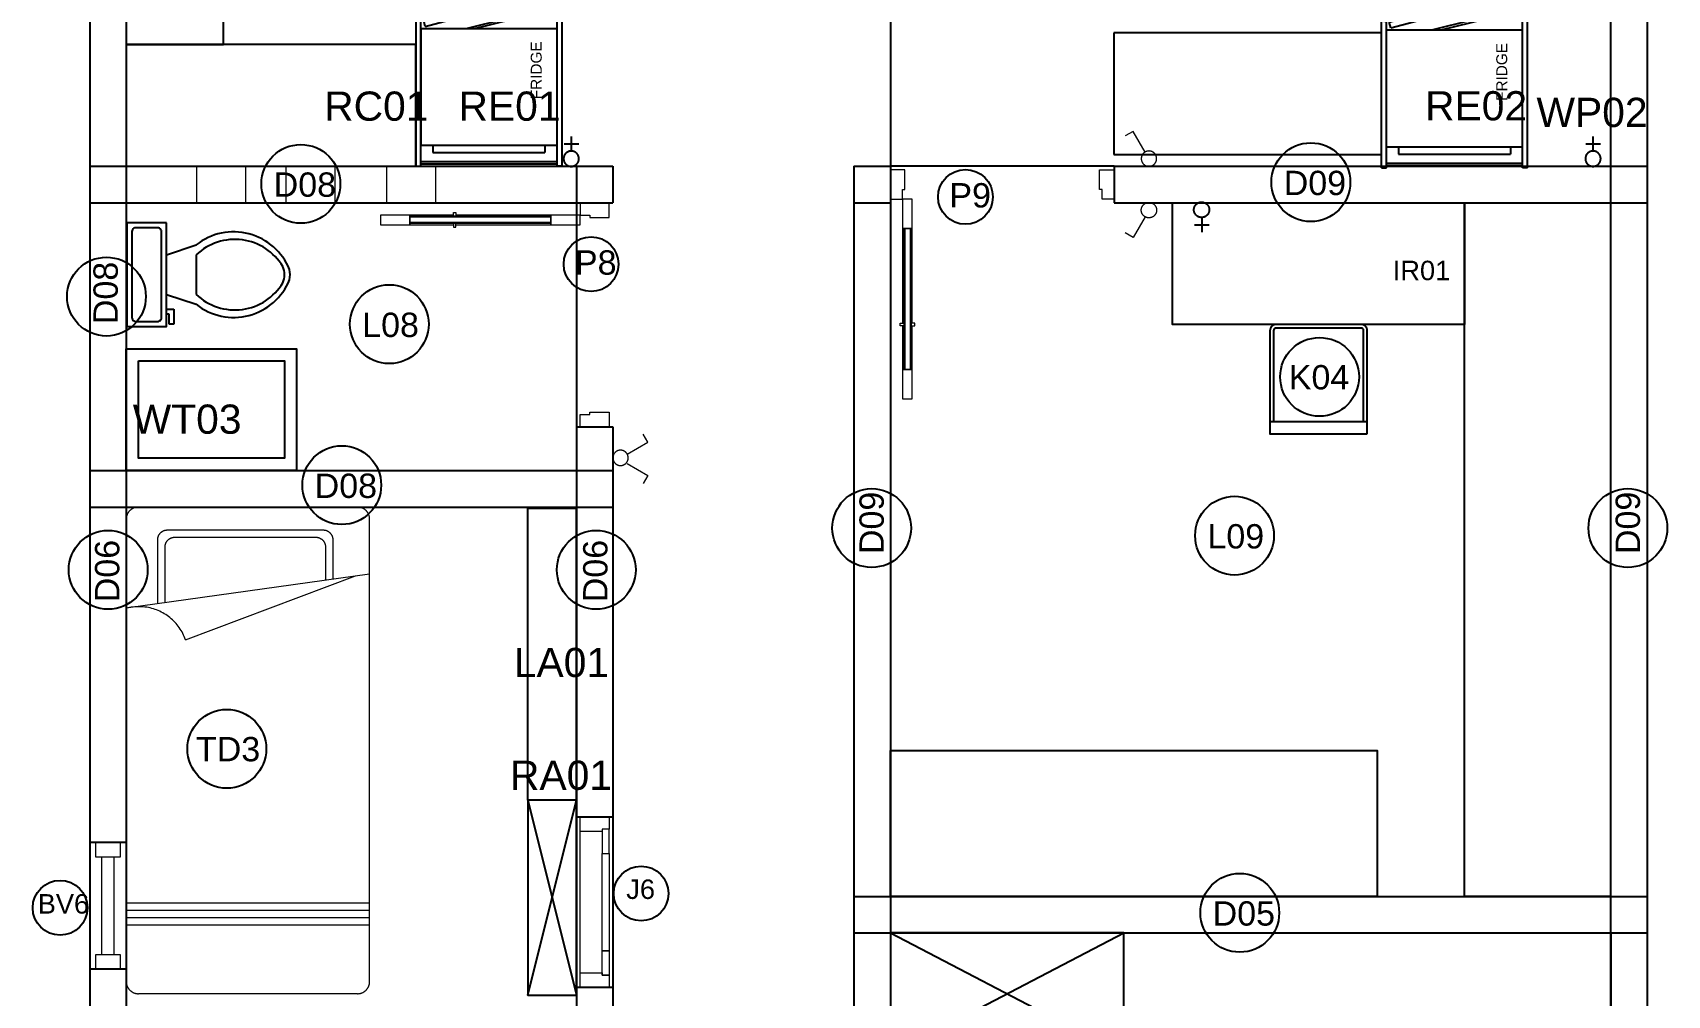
# Model space of a CAD drawing. Header units: centimetres. Extents: x -9 to 689, y 2 to 1997.
# Drawn here: x -9 to 663, y 1046 to 1442 of the extents above; entities that cross this region are included whole.
import ezdxf

# ---------------------------------------------------------------- set-up
doc = ezdxf.new("R2010")
doc.units = ezdxf.units.CM
doc.header["$MEASUREMENT"] = 0
doc.layers.add('#SAKLAR', color=4, linetype='Continuous', lineweight=20)
doc.layers.add('ARS-KUSEN', color=25, linetype='Continuous', lineweight=9)
for name, color, linetype in [('#STOPKONTAK', 9, 'Continuous'), ('ARS-Dinding', 7, 'Continuous'), ('ARS-FURNITURE', 252, 'Continuous'), ('ARS-LANTAI', 2, 'Continuous'), ('ARS-Perabot', 9, 'Continuous'), ('FURNITURE', 251, 'Continuous'), ('TEKS', 7, 'Continuous')]:
    doc.layers.add(name, color=color, linetype=linetype)
doc.styles.add('Helvetica Neue Regular', font='')
doc.styles.get("Standard").update_dxf_attribs({"font": 'arial.ttf'})
doc.styles.get('Helvetica Neue Regular').set_extended_font_data('Helvetica Neue')

# ---------------------------------------------------------------- blocks, each defined once
blk = doc.blocks.new('Toilet - top')
for p, q in [((9.5, -6), (9.5, -2)), ((-10, -8.5), (-8, -8.5)), ((-10, -9.5), (-10, -8.5)), ((-7, -9.5), (-10, -9.5)), ((-8, -8.5), (-8, -8)), ((-7, -8), (-7, -9.5)), ((-4, -8), (-6, -14)), ((4, -8), (6, -14)), ((4, -14), (-4, -14))]:
    blk.add_line(p, q)
blk.add_lwpolyline([(10.5, -8), (10.5, 0), (-10.5, 0), (-10.5, -8)], close=True)
for points in [[(-9.5, -2), (-9.5, -6)], [(8.5, -1), (-8.5, -1)], [(-8.5, -7), (8.5, -7)]]:
    blk.add_lwpolyline(points)
for centre, radius, start, end in [((-8.62, -1.88), 0.884, 81.8699, 188.1301), ((8.62, -1.88), 0.884, 351.8699, 98.1301), ((-8.62, -6.12), 0.884, 171.8699, 278.1301), ((8.62, -6.12), 0.884, 261.8699, 8.1301), ((3.52, -21.58), 12.17, 141.4691, 247.9714), ((4.2, -21.82), 11.33, 136.3677, 238.9468), ((-3.52, -21.58), 12.17, 292.0284, 38.5307), ((-4.2, -21.82), 11.33, 301.053, 43.6321), ((0, -27.88), 4, 245.7318, 294.2682), ((0, -29), 4, 254.8605, 285.1395)]:
    blk.add_arc(centre, radius, start, end)
blk = doc.blocks.new('pintu 80')
at = {"layer": 'ARS-KUSEN'}
for points in [[(958.073, 3503.085), (958.573, 3503.085), (958.573, 3503.485), (958.673, 3503.485), (958.673, 3504.285), (958.073, 3504.285)], [(967.273, 3503.085), (966.773, 3503.085), (966.773, 3503.485), (966.673, 3503.485), (966.673, 3504.285), (967.273, 3504.285)], [(958.573, 3503.085), (958.573, 3501.885), (958.973, 3501.885), (958.973, 3503.085)], [(958.623, 3497.985), (958.623, 3497.885), (958.473, 3497.885), (958.473, 3497.985)], [(958.923, 3497.985), (958.923, 3497.885), (959.073, 3497.885), (959.073, 3497.985)], [(958.573, 3496.085), (958.573, 3494.885), (958.973, 3494.885), (958.973, 3496.085)]]:
    blk.add_lwpolyline(points, close=True, dxfattribs=at)
at = {"layer": 'ARS-KUSEN', "color": 16}
for points in [[(958.973, 3497.985), (958.973, 3501.885), (958.573, 3501.885), (958.573, 3497.985)], [(958.573, 3497.885), (958.573, 3496.085), (958.973, 3496.085), (958.973, 3497.885)]]:
    blk.add_lwpolyline(points, dxfattribs=at)
at = {"layer": 'ARS-KUSEN'}
for points in [[(958.623, 3501.885), (958.623, 3496.085)], [(958.663, 3501.885), (958.663, 3496.085)], [(958.883, 3501.885), (958.883, 3496.085)], [(958.923, 3501.885), (958.923, 3496.085)]]:
    blk.add_lwpolyline(points, dxfattribs=at)
blk = doc.blocks.new('jendela')
at = {"layer": 'ARS-Dinding', "color": 251}
for points in [[(2049.57, 3090.89), (2049.57, 3075.89)], [(2119.57, 3090.89), (2119.57, 3075.89)]]:
    blk.add_lwpolyline(points, dxfattribs=at)
at = {"layer": 'ARS-KUSEN'}
for points in [[(2049.57, 3077.39), (2049.57, 3089.39)], [(2049.57, 3089.39), (2054.57, 3089.39)], [(2049.57, 3077.39), (2049.57, 3089.39)], [(2054.57, 3089.39), (2054.57, 3086.39)], [(2064.57, 3089.39), (2054.57, 3089.39)], [(2054.57, 3089.39), (2054.57, 3086.39)], [(2054.57, 3086.39), (2064.57, 3086.39)], [(2054.57, 3086.39), (2055.57, 3086.39)], [(2055.57, 3086.39), (2055.57, 3077.39)], [(2064.57, 3087.38), (2064.57, 3089.39)], [(2064.57, 3089.39), (2104.57, 3089.39)], [(2064.57, 3087.38), (2064.57, 3089.39)], [(2064.57, 3086.39), (2064.57, 3087.64)], [(2064.57, 3086.39), (2064.57, 3087.64)], [(2104.57, 3086.39), (2064.57, 3086.39)], [(2104.57, 3089.39), (2114.57, 3089.39)], [(2104.57, 3087.64), (2104.57, 3089.39)], [(2104.57, 3089.39), (2104.57, 3087.64)], [(2104.57, 3086.39), (2104.57, 3087.64)], [(2104.57, 3087.64), (2104.57, 3086.39)], [(2114.57, 3086.39), (2104.57, 3086.39)], [(2113.57, 3086.39), (2114.57, 3086.39)], [(2113.57, 3077.39), (2113.57, 3086.39)], [(2114.57, 3089.39), (2114.57, 3086.39)], [(2114.57, 3086.39), (2114.57, 3089.39)], [(2114.57, 3089.39), (2119.57, 3089.39), (2119.57, 3077.39)], [(2055.57, 3077.39), (2049.57, 3077.39)], [(2119.57, 3077.39), (2049.57, 3077.39)], [(2119.57, 3077.39), (2113.57, 3077.39)]]:
    blk.add_lwpolyline(points, dxfattribs=at)
blk = doc.blocks.new('fridge 1')
at = {"layer": 'FURNITURE'}
for points in [[(-5.64, 17.36), (55.36, 17.36)], [(-5.64, 17.36), (-5.64, 15.36)], [(-5.64, 15.36), (55.36, 15.36)], [(-4.64, 15.36), (-4.64, -40.64)], [(-3.64, 15.36), (-3.64, -40.64)], [(3.03, 15.41), (3.03, -40.59)], [(50.92, 15.41), (3.03, 15.41)], [(50.92, -40.59), (50.92, 15.41)], [(51.88, 13.57), (54.3, 14.21)], [(51.88, 13.57), (65.34, -36.66)], [(54.3, 14.21), (67.76, -36.02)], [(54.4, 16.15), (55.85, 16.54)], [(69.42, -39.87), (54.4, 16.15)], [(55.36, -42.64), (55.36, 17.36)], [(55.85, 16.54), (70.87, -39.48)], [(0, 10.41), (0, -35.59)], [(3.03, 10.41), (0, 10.41)], [(59.13, -36.29), (50.92, -3.14)], [(58.35, -37.24), (51.02, -7.06)], [(70.86, -38.17), (70.96, -37.9), (71.04, -37.63), (71.11, -37.35), (71.18, -37.08), (71.24, -36.8), (71.28, -36.52), (71.32, -36.23), (71.35, -35.95), (71.36, -35.67), (71.37, -35.38), (71.37, -35.1), (71.36, -34.82), (71.34, -34.53), (71.31, -34.25), (71.27, -33.97), (71.22, -33.69), (71.16, -33.41), (71.09, -33.14), (71.01, -32.86), (70.92, -32.59), (70.83, -32.33), (70.72, -32.06), (70.61, -31.8), (70.48, -31.55), (70.35, -31.29), (70.21, -31.05), (70.06, -30.81), (69.9, -30.57), (69.74, -30.34), (69.57, -30.11), (69.39, -29.89), (69.2, -29.68), (69, -29.47), (68.8, -29.27), (68.59, -29.08), (68.38, -28.89)], [(70.62, -37.26), (70.68, -37), (70.74, -36.74), (70.78, -36.47), (70.82, -36.2), (70.85, -35.94), (70.86, -35.67), (70.87, -35.4), (70.87, -35.13), (70.86, -34.86), (70.84, -34.59), (70.81, -34.32), (70.77, -34.06), (70.73, -33.79), (70.67, -33.53), (70.61, -33.27), (70.53, -33.01), (70.45, -32.75), (70.36, -32.5), (70.26, -32.25), (70.15, -32), (70.03, -31.76), (69.9, -31.52), (69.77, -31.29), (69.63, -31.06), (69.48, -30.83), (69.32, -30.61), (69.16, -30.4), (68.98, -30.19), (68.81, -29.99), (68.62, -29.79)], [(3.03, -35.59), (0, -35.59)], [(65.35, -36.72), (58.35, -37.24)], [(65.19, -35.92), (59.13, -36.29)], [(65.34, -36.66), (67.76, -36.02)], [(69.42, -39.87), (70.87, -39.48)], [(70.86, -38.17), (70.62, -37.26)], [(-5.64, -40.64), (55.36, -40.64)], [(-5.64, -42.64), (-5.64, -40.64)], [(-5.64, -42.64), (55.36, -42.64)], [(3.03, -40.59), (50.92, -40.59)], [(3.78, -40.59), (52.17, -40.59)]]:
    blk.add_lwpolyline(points, dxfattribs=at)
at = {"layer": 'FURNITURE', "insert": (21.93, -34.36), "char_height": 4.5, "width": 53.7049, "attachment_point": 7, "style": 'Helvetica Neue Regular'}
blk.add_mtext('FRIDGE', dxfattribs=at)
blk = doc.blocks.new('lemari baju 2')
at = {"layer": 'ARS-Perabot'}
blk.add_lwpolyline([(1696.93, 3686.31), (1896.93, 3686.31), (1896.93, 3636.31), (1696.93, 3636.31)], close=True, dxfattribs=at)
blk = doc.blocks.new('rak 2')
at = {"layer": 'ARS-Perabot'}
for p, q in [((1600.93, 3686.31), (1696.93, 3636.31)), ((1600.93, 3636.31), (1696.93, 3686.31))]:
    blk.add_line(p, q, dxfattribs=at)
blk.add_lwpolyline([(1696.93, 3686.31), (1600.93, 3686.31), (1600.93, 3636.31), (1696.93, 3636.31)], close=True, dxfattribs=at)
blk = doc.blocks.new('lemari 5')
at = {"layer": 'ARS-Perabot'}
blk.add_line((1692.76, 4056.14), (1692.76, 4006.14), dxfattribs=at)
blk.add_lwpolyline([(1692.76, 4006.14), (1802.76, 4006.14), (1802.76, 4056.14), (1692.76, 4056.14)], dxfattribs=at)
blk = doc.blocks.new('JUM')
at = {"layer": 'FURNITURE', "lineweight": 13}
for points in [[(61208, 1254.9), (61206.3, 1254.9), (61204.6, 1254.8), (61202.9, 1254.7), (61201.2, 1254.5), (61199.5, 1254.2), (61197.9, 1253.9), (61196.2, 1253.5), (61194.5, 1253.1), (61192.9, 1252.6), (61191.3, 1252), (61189.7, 1251.4), (61188.1, 1250.8), (61186.6, 1250.1), (61185, 1249.3), (61183.5, 1248.5), (61182, 1247.6), (61180.6, 1246.7), (61179.2, 1245.8), (61177.8, 1244.8), (61176.5, 1243.7), (61175.2, 1242.6), (61173.9, 1241.5), (61172.7, 1240.3), (61171.5, 1239.1), (61170.3, 1237.8), (61169.2, 1236.5), (61168.2, 1235.1), (61167.2, 1233.8), (61166.2, 1232.3), (61165.3, 1230.9), (61164.4, 1229.4), (61163.6, 1227.9), (61162.9, 1226.4), (61162.2, 1224.8), (61161.5, 1223.3), (61160.9, 1221.7), (61160.4, 1220), (61159.9, 1218.4), (61159.4, 1216.8), (61159.1, 1215.1), (61158.8, 1213.4), (61158.5, 1211.7), (61158.3, 1210), (61158.1, 1208.3), (61158.1, 1206.6), (61158, 1204.9)], [(61208, 1254.9), (62108, 1254.9)], [(62158, 1204.9), (62158, 1206.6), (62157.9, 1208.3), (62157.8, 1210), (62157.6, 1211.7), (62157.3, 1213.4), (62157, 1215.1), (62156.6, 1216.8), (62156.2, 1218.4), (62155.7, 1220), (62155.1, 1221.7), (62154.5, 1223.3), (62153.9, 1224.8), (62153.2, 1226.4), (62152.4, 1227.9), (62151.6, 1229.4), (62150.7, 1230.9), (62149.8, 1232.3), (62148.9, 1233.8), (62147.9, 1235.1), (62146.8, 1236.5), (62145.7, 1237.8), (62144.6, 1239.1), (62143.4, 1240.3), (62142.2, 1241.5), (62140.9, 1242.6), (62139.6, 1243.7), (62138.2, 1244.8), (62136.9, 1245.8), (62135.4, 1246.7), (62134, 1247.6), (62132.5, 1248.5), (62131, 1249.3), (62129.5, 1250.1), (62127.9, 1250.8), (62126.4, 1251.4), (62124.8, 1252), (62123.2, 1252.6), (62121.5, 1253.1), (62119.9, 1253.5), (62118.2, 1253.9), (62116.5, 1254.2), (62114.8, 1254.5), (62113.1, 1254.7), (62111.4, 1254.8), (62109.7, 1254.9), (62108, 1254.9)], [(61158, -695.1), (61158, 1204.9)], [(61325.9, 1159.3), (61324.5, 1159.3), (61323.1, 1159.2), (61321.8, 1159.1), (61320.4, 1159), (61319.1, 1158.7), (61317.7, 1158.5), (61316.4, 1158.2), (61315.1, 1157.8), (61313.8, 1157.5), (61312.5, 1157), (61311.2, 1156.5), (61309.9, 1156), (61308.7, 1155.5), (61307.5, 1154.8), (61306.3, 1154.2), (61305.1, 1153.5), (61303.9, 1152.8), (61302.8, 1152), (61301.7, 1151.2), (61300.6, 1150.4), (61299.6, 1149.5), (61298.6, 1148.6), (61297.6, 1147.6), (61296.6, 1146.6), (61295.7, 1145.6), (61294.8, 1144.6), (61294, 1143.5), (61293.2, 1142.4), (61292.4, 1141.3), (61291.7, 1140.1), (61291, 1138.9), (61290.4, 1137.7), (61289.7, 1136.5), (61289.2, 1135.3), (61288.7, 1134), (61288.2, 1132.7), (61287.7, 1131.4), (61287.4, 1130.1), (61287, 1128.8), (61286.7, 1127.5), (61286.4, 1126.1), (61286.2, 1124.8), (61286.1, 1123.4), (61286, 1122.1), (61285.9, 1120.7), (61285.9, 1119.3)], [(61968.3, 1159.3), (61325.9, 1159.3)], [(62008.3, 1119.3), (62008.3, 1120.7), (62008.2, 1122.1), (62008.1, 1123.4), (62007.9, 1124.8), (62007.7, 1126.1), (62007.4, 1127.5), (62007.1, 1128.8), (62006.8, 1130.1), (62006.4, 1131.4), (62006, 1132.7), (62005.5, 1134), (62005, 1135.3), (62004.4, 1136.5), (62003.8, 1137.7), (62003.1, 1138.9), (62002.5, 1140.1), (62001.7, 1141.3), (62001, 1142.4), (62000.1, 1143.5), (61999.3, 1144.6), (61998.4, 1145.6), (61997.5, 1146.6), (61996.6, 1147.6), (61995.6, 1148.6), (61994.6, 1149.5), (61993.5, 1150.4), (61992.4, 1151.2), (61991.3, 1152), (61990.2, 1152.8), (61989.1, 1153.5), (61987.9, 1154.2), (61986.7, 1154.8), (61985.5, 1155.5), (61984.2, 1156), (61983, 1156.5), (61981.7, 1157), (61980.4, 1157.5), (61979.1, 1157.8), (61977.7, 1158.2), (61976.4, 1158.5), (61975.1, 1158.7), (61973.7, 1159), (61972.4, 1159.1), (61971, 1159.2), (61969.6, 1159.3), (61968.3, 1159.3)], [(62158, -695.1), (62158, 1204.9)], [(61285.9, 1119.3), (61285.9, 856.7)], [(61355.9, 1129.3), (61354.5, 1129.3), (61353.1, 1129.2), (61351.8, 1129.1), (61350.4, 1129), (61349.1, 1128.7), (61347.7, 1128.5), (61346.4, 1128.2), (61345.1, 1127.8), (61343.8, 1127.5), (61342.5, 1127), (61341.2, 1126.5), (61339.9, 1126), (61338.7, 1125.5), (61337.5, 1124.8), (61336.3, 1124.2), (61335.1, 1123.5), (61333.9, 1122.8), (61332.8, 1122), (61331.7, 1121.2), (61330.6, 1120.4), (61329.6, 1119.5), (61328.6, 1118.6), (61327.6, 1117.6), (61326.6, 1116.6), (61325.7, 1115.6), (61324.8, 1114.6), (61324, 1113.5), (61323.2, 1112.4), (61322.4, 1111.3), (61321.7, 1110.1), (61321, 1108.9), (61320.4, 1107.7), (61319.7, 1106.5), (61319.2, 1105.3), (61318.7, 1104), (61318.2, 1102.7), (61317.7, 1101.4), (61317.4, 1100.1), (61317, 1098.8), (61316.7, 1097.5), (61316.4, 1096.1), (61316.2, 1094.8), (61316.1, 1093.4), (61316, 1092.1), (61315.9, 1090.7), (61315.9, 1089.3)], [(61315.9, 1089.3), (61315.9, 860.9)], [(61938.3, 1129.3), (61355.9, 1129.3)], [(61978.3, 1089.3), (61978.3, 1090.7), (61978.2, 1092.1), (61978.1, 1093.4), (61977.9, 1094.8), (61977.7, 1096.1), (61977.4, 1097.5), (61977.1, 1098.8), (61976.8, 1100.1), (61976.4, 1101.4), (61976, 1102.7), (61975.5, 1104), (61975, 1105.3), (61974.4, 1106.5), (61973.8, 1107.7), (61973.1, 1108.9), (61972.5, 1110.1), (61971.7, 1111.3), (61971, 1112.4), (61970.1, 1113.5), (61969.3, 1114.6), (61968.4, 1115.6), (61967.5, 1116.6), (61966.6, 1117.6), (61965.6, 1118.6), (61964.6, 1119.5), (61963.5, 1120.4), (61962.4, 1121.2), (61961.3, 1122), (61960.2, 1122.8), (61959.1, 1123.5), (61957.9, 1124.2), (61956.7, 1124.8), (61955.5, 1125.5), (61954.2, 1126), (61953, 1126.5), (61951.7, 1127), (61950.4, 1127.5), (61949.1, 1127.8), (61947.7, 1128.2), (61946.4, 1128.5), (61945.1, 1128.7), (61943.7, 1129), (61942.4, 1129.1), (61941, 1129.2), (61939.6, 1129.3), (61938.3, 1129.3)], [(61978.3, 954.3), (61978.3, 1089.3)], [(62008.3, 958.5), (62008.3, 1119.3)], [(62158, 979.6), (61158, 838.7)], [(61401.6, 709.3), (62100.3, 971.5)], [(61401.6, 709.3), (61399.2, 715.9), (61396.5, 722.4), (61393.6, 728.8), (61390.5, 735.2), (61387.1, 741.4), (61383.6, 747.5), (61379.8, 753.4), (61375.9, 759.3), (61371.7, 765), (61367.4, 770.5), (61362.8, 775.9), (61358.1, 781.1), (61353.2, 786.2), (61348.1, 791.1), (61342.8, 795.8), (61337.4, 800.3), (61331.9, 804.6), (61326.2, 808.8), (61320.3, 812.7), (61314.3, 816.4), (61308.2, 819.9), (61302, 823.3), (61295.7, 826.3), (61289.2, 829.2), (61282.7, 831.9), (61276.1, 834.3), (61269.4, 836.4), (61262.6, 838.4), (61255.7, 840.1), (61248.9, 841.6), (61241.9, 842.8), (61234.9, 843.8), (61227.9, 844.6), (61220.9, 845.1), (61213.8, 845.3), (61206.8, 845.4), (61199.8, 845.1), (61192.7, 844.7), (61185.7, 843.9), (61178.7, 843), (61171.8, 841.8), (61164.9, 840.3), (61158, 838.7)], [(61158, -371.7), (62158, -371.7)], [(61158, -401.7), (62158, -401.7)], [(61158, -431.7), (62158, -431.7)], [(61158, -461.7), (62158, -461.7)], [(61158, -695.1), (61158.1, -696.8), (61158.1, -698.5), (61158.3, -700.2), (61158.5, -701.9), (61158.8, -703.6), (61159.1, -705.3), (61159.4, -706.9), (61159.9, -708.6), (61160.4, -710.2), (61160.9, -711.8), (61161.5, -713.4), (61162.2, -715), (61162.9, -716.6), (61163.6, -718.1), (61164.4, -719.6), (61165.3, -721.1), (61166.2, -722.5), (61167.2, -723.9), (61168.2, -725.3), (61169.2, -726.6), (61170.3, -727.9), (61171.5, -729.2), (61172.7, -730.4), (61173.9, -731.6), (61175.2, -732.8), (61176.5, -733.9), (61177.8, -734.9), (61179.2, -735.9), (61180.6, -736.9), (61182, -737.8), (61183.5, -738.7), (61185, -739.5), (61186.6, -740.2), (61188.1, -740.9), (61189.7, -741.6), (61191.3, -742.2), (61192.9, -742.7), (61194.5, -743.2), (61196.2, -743.7), (61197.9, -744), (61199.5, -744.4), (61201.2, -744.6), (61202.9, -744.8), (61204.6, -745), (61206.3, -745), (61208, -745.1)], [(62108, -745.1), (62109.7, -745), (62111.4, -745), (62113.1, -744.8), (62114.8, -744.6), (62116.5, -744.4), (62118.2, -744), (62119.9, -743.7), (62121.5, -743.2), (62123.2, -742.7), (62124.8, -742.2), (62126.4, -741.6), (62127.9, -740.9), (62129.5, -740.2), (62131, -739.5), (62132.5, -738.7), (62134, -737.8), (62135.4, -736.9), (62136.9, -735.9), (62138.2, -734.9), (62139.6, -733.9), (62140.9, -732.8), (62142.2, -731.6), (62143.4, -730.4), (62144.6, -729.2), (62145.7, -727.9), (62146.8, -726.6), (62147.9, -725.3), (62148.9, -723.9), (62149.8, -722.5), (62150.7, -721.1), (62151.6, -719.6), (62152.4, -718.1), (62153.2, -716.6), (62153.9, -715), (62154.5, -713.4), (62155.1, -711.8), (62155.7, -710.2), (62156.2, -708.6), (62156.6, -706.9), (62157, -705.3), (62157.3, -703.6), (62157.6, -701.9), (62157.8, -700.2), (62157.9, -698.5), (62158, -696.8), (62158, -695.1)], [(62108, -745.1), (61208, -745.1)]]:
    blk.add_lwpolyline(points, dxfattribs=at)
blk = doc.blocks.new('KURSI MAKAN')
at = {"layer": 'ARS-FURNITURE'}
for points in [[(-22.23, 4.78), (-22.31, 4.78), (-22.4, 4.78), (-22.48, 4.77), (-22.57, 4.76), (-22.65, 4.75), (-22.74, 4.73), (-22.82, 4.71), (-22.9, 4.69), (-22.99, 4.67), (-23.07, 4.64), (-23.15, 4.61), (-23.22, 4.58), (-23.3, 4.54), (-23.38, 4.5), (-23.45, 4.46), (-23.53, 4.42), (-23.6, 4.38), (-23.67, 4.33), (-23.74, 4.28), (-23.81, 4.22), (-23.87, 4.17), (-23.94, 4.11), (-24, 4.05), (-24.06, 3.99), (-24.11, 3.93), (-24.17, 3.86), (-24.22, 3.8), (-24.27, 3.73), (-24.32, 3.66), (-24.36, 3.58), (-24.41, 3.51), (-24.45, 3.43), (-24.49, 3.36), (-24.52, 3.28), (-24.55, 3.2), (-24.58, 3.12), (-24.61, 3.04), (-24.64, 2.96), (-24.66, 2.88), (-24.68, 2.79), (-24.69, 2.71), (-24.71, 2.63), (-24.72, 2.54), (-24.72, 2.46), (-24.73, 2.37), (-24.73, 2.28)], [(-24.73, 2.28), (-24.73, -32.72)], [(-22.23, 3.28), (-22.26, 3.28), (-22.3, 3.28), (-22.33, 3.28), (-22.37, 3.28), (-22.4, 3.27), (-22.43, 3.26), (-22.47, 3.26), (-22.5, 3.25), (-22.53, 3.24), (-22.56, 3.23), (-22.6, 3.22), (-22.63, 3.2), (-22.66, 3.19), (-22.69, 3.17), (-22.72, 3.16), (-22.75, 3.14), (-22.78, 3.12), (-22.81, 3.1), (-22.83, 3.08), (-22.86, 3.06), (-22.89, 3.04), (-22.91, 3.02), (-22.94, 2.99), (-22.96, 2.97), (-22.98, 2.94), (-23, 2.92), (-23.03, 2.89), (-23.05, 2.86), (-23.07, 2.83), (-23.08, 2.8), (-23.1, 2.77), (-23.12, 2.74), (-23.13, 2.71), (-23.15, 2.68), (-23.16, 2.65), (-23.17, 2.62), (-23.18, 2.59), (-23.19, 2.55), (-23.2, 2.52), (-23.21, 2.49), (-23.21, 2.45), (-23.22, 2.42), (-23.22, 2.39), (-23.23, 2.35), (-23.23, 2.32), (-23.23, 2.28)], [(-23.23, 2.28), (-23.23, -32.72)], [(20.27, 4.78), (-22.23, 4.78)], [(15.27, 3.28), (-22.23, 3.28)], [(20.27, -35.22), (20.27, 4.78)], [(-24.73, -32.72), (-24.73, -32.8), (-24.72, -32.89), (-24.72, -32.97), (-24.71, -33.06), (-24.69, -33.14), (-24.68, -33.22), (-24.66, -33.31), (-24.64, -33.39), (-24.61, -33.47), (-24.58, -33.55), (-24.55, -33.63), (-24.52, -33.71), (-24.49, -33.79), (-24.45, -33.87), (-24.41, -33.94), (-24.36, -34.01), (-24.32, -34.09), (-24.27, -34.16), (-24.22, -34.23), (-24.17, -34.29), (-24.11, -34.36), (-24.06, -34.42), (-24, -34.48), (-23.94, -34.54), (-23.87, -34.6), (-23.81, -34.65), (-23.74, -34.71), (-23.67, -34.76), (-23.6, -34.81), (-23.53, -34.85), (-23.45, -34.89), (-23.38, -34.93), (-23.3, -34.97), (-23.22, -35.01), (-23.15, -35.04), (-23.07, -35.07), (-22.99, -35.1), (-22.9, -35.12), (-22.82, -35.14), (-22.74, -35.16), (-22.65, -35.18), (-22.57, -35.19), (-22.48, -35.2), (-22.4, -35.21), (-22.31, -35.21), (-22.23, -35.22)], [(-23.23, -32.72), (-23.23, -32.75), (-23.23, -32.78), (-23.22, -32.82), (-23.22, -32.85), (-23.21, -32.89), (-23.21, -32.92), (-23.2, -32.95), (-23.19, -32.99), (-23.18, -33.02), (-23.17, -33.05), (-23.16, -33.08), (-23.15, -33.11), (-23.13, -33.14), (-23.12, -33.18), (-23.1, -33.21), (-23.08, -33.23), (-23.07, -33.26), (-23.05, -33.29), (-23.03, -33.32), (-23, -33.35), (-22.98, -33.37), (-22.96, -33.4), (-22.94, -33.42), (-22.91, -33.45), (-22.89, -33.47), (-22.86, -33.49), (-22.83, -33.51), (-22.81, -33.53), (-22.78, -33.55), (-22.75, -33.57), (-22.72, -33.59), (-22.69, -33.6), (-22.66, -33.62), (-22.63, -33.63), (-22.6, -33.65), (-22.56, -33.66), (-22.53, -33.67), (-22.5, -33.68), (-22.47, -33.69), (-22.43, -33.69), (-22.4, -33.7), (-22.37, -33.71), (-22.33, -33.71), (-22.3, -33.71), (-22.26, -33.71), (-22.23, -33.72)], [(-22.23, -33.72), (15.27, -33.72)], [(-22.23, -35.22), (20.27, -35.22)]]:
    blk.add_lwpolyline(points, dxfattribs=at)
blk.add_lwpolyline([(20.27, 4.78), (15.27, 4.78), (15.27, -35.22), (20.27, -35.22)], close=True, dxfattribs=at)

msp = doc.modelspace()

# ---------------------------------------------------------------- linework, layer by layer
at = {"layer": '#SAKLAR'}
for points in [[(443.18, 1401.02), (439.92, 1399.13)], [(448.11, 1392.52), (443.18, 1401.02)], [(448.11, 1365.91), (443.18, 1357.41)], [(443.18, 1357.41), (439.92, 1359.3)], [(243.78, 1273.36), (241.88, 1276.63)], [(235.28, 1268.43), (243.78, 1273.36)], [(235.28, 1264.46), (243.78, 1259.53)], [(243.78, 1259.53), (241.88, 1256.26)]]:
    msp.add_lwpolyline(points, dxfattribs=at)
for points in [[(452.85, 1389.8), (452.85, 1389.91), (452.84, 1390.02), (452.83, 1390.13), (452.82, 1390.23), (452.8, 1390.34), (452.78, 1390.45), (452.76, 1390.56), (452.73, 1390.66), (452.7, 1390.77), (452.66, 1390.87), (452.62, 1390.97), (452.58, 1391.07), (452.53, 1391.17), (452.48, 1391.27), (452.43, 1391.37), (452.37, 1391.46), (452.31, 1391.55), (452.25, 1391.64), (452.19, 1391.73), (452.12, 1391.82), (452.05, 1391.9), (451.97, 1391.98), (451.89, 1392.06), (451.81, 1392.13), (451.73, 1392.2), (451.65, 1392.27), (451.56, 1392.34), (451.47, 1392.4), (451.38, 1392.46), (451.29, 1392.52), (451.19, 1392.57), (451.09, 1392.62), (450.99, 1392.67), (450.89, 1392.71), (450.79, 1392.75), (450.69, 1392.79), (450.58, 1392.82), (450.48, 1392.85), (450.37, 1392.88), (450.26, 1392.9), (450.16, 1392.92), (450.05, 1392.93), (449.94, 1392.94), (449.83, 1392.95), (449.72, 1392.95), (449.61, 1392.95), (449.5, 1392.94), (449.39, 1392.93), (449.28, 1392.92), (449.17, 1392.91), (449.07, 1392.89), (448.96, 1392.86), (448.85, 1392.83), (448.75, 1392.8), (448.64, 1392.77), (448.54, 1392.73), (448.44, 1392.69), (448.34, 1392.64), (448.24, 1392.59), (448.15, 1392.54), (448.05, 1392.49), (447.96, 1392.43), (447.87, 1392.37), (447.78, 1392.3), (447.7, 1392.23), (447.61, 1392.16), (447.53, 1392.09), (447.45, 1392.01), (447.38, 1391.93), (447.3, 1391.85), (447.23, 1391.77), (447.17, 1391.68), (447.1, 1391.59), (447.04, 1391.5), (446.98, 1391.41), (446.93, 1391.31), (446.88, 1391.22), (446.83, 1391.12), (446.79, 1391.02), (446.75, 1390.92), (446.71, 1390.81), (446.68, 1390.71), (446.65, 1390.6), (446.62, 1390.5), (446.6, 1390.39), (446.58, 1390.28), (446.56, 1390.17), (446.55, 1390.06), (446.54, 1389.95), (446.54, 1389.84), (446.54, 1389.74), (446.55, 1389.63), (446.55, 1389.52), (446.56, 1389.41), (446.58, 1389.3), (446.6, 1389.19), (446.62, 1389.08), (446.65, 1388.98), (446.68, 1388.87), (446.71, 1388.77), (446.75, 1388.67), (446.79, 1388.56), (446.83, 1388.46), (446.88, 1388.37), (446.93, 1388.27), (446.99, 1388.17), (447.05, 1388.08), (447.11, 1387.99), (447.17, 1387.9), (447.24, 1387.81), (447.31, 1387.73), (447.38, 1387.65), (447.46, 1387.57), (447.54, 1387.49), (447.62, 1387.42), (447.7, 1387.35), (447.79, 1387.28), (447.88, 1387.22), (447.97, 1387.16), (448.06, 1387.1), (448.15, 1387.04), (448.25, 1386.99), (448.35, 1386.94), (448.45, 1386.9), (448.55, 1386.85), (448.65, 1386.82), (448.76, 1386.78), (448.86, 1386.75), (448.97, 1386.72), (449.07, 1386.7), (449.18, 1386.68), (449.29, 1386.67), (449.4, 1386.65), (449.51, 1386.64), (449.62, 1386.64), (449.73, 1386.64), (449.84, 1386.64), (449.95, 1386.65), (450.05, 1386.66), (450.16, 1386.67), (450.27, 1386.69), (450.38, 1386.71), (450.49, 1386.74), (450.59, 1386.77), (450.7, 1386.8), (450.8, 1386.84), (450.9, 1386.88), (451, 1386.92), (451.1, 1386.97), (451.2, 1387.02), (451.29, 1387.07), (451.39, 1387.13), (451.48, 1387.19), (451.57, 1387.25), (451.65, 1387.32), (451.74, 1387.39), (451.82, 1387.46), (451.9, 1387.54), (451.98, 1387.62), (452.05, 1387.7), (452.12, 1387.78), (452.19, 1387.86), (452.26, 1387.95), (452.32, 1388.04), (452.38, 1388.13), (452.43, 1388.23), (452.49, 1388.32), (452.54, 1388.42), (452.58, 1388.52), (452.62, 1388.62), (452.66, 1388.72), (452.7, 1388.83), (452.73, 1388.93), (452.76, 1389.04), (452.78, 1389.15), (452.8, 1389.25), (452.82, 1389.36), (452.83, 1389.47), (452.84, 1389.58), (452.85, 1389.69)], [(452.85, 1368.63), (452.85, 1368.52), (452.84, 1368.41), (452.83, 1368.3), (452.82, 1368.2), (452.8, 1368.09), (452.78, 1367.98), (452.76, 1367.87), (452.73, 1367.77), (452.7, 1367.66), (452.66, 1367.56), (452.62, 1367.46), (452.58, 1367.36), (452.53, 1367.26), (452.48, 1367.16), (452.43, 1367.06), (452.37, 1366.97), (452.31, 1366.88), (452.25, 1366.79), (452.19, 1366.7), (452.12, 1366.61), (452.05, 1366.53), (451.97, 1366.45), (451.89, 1366.37), (451.81, 1366.3), (451.73, 1366.23), (451.65, 1366.16), (451.56, 1366.09), (451.47, 1366.03), (451.38, 1365.97), (451.29, 1365.91), (451.19, 1365.86), (451.09, 1365.81), (450.99, 1365.76), (450.89, 1365.72), (450.79, 1365.68), (450.69, 1365.64), (450.58, 1365.61), (450.48, 1365.58), (450.37, 1365.55), (450.26, 1365.53), (450.16, 1365.51), (450.05, 1365.5), (449.94, 1365.49), (449.83, 1365.48), (449.72, 1365.48), (449.61, 1365.48), (449.5, 1365.49), (449.39, 1365.5), (449.28, 1365.51), (449.17, 1365.52), (449.07, 1365.54), (448.96, 1365.57), (448.85, 1365.6), (448.75, 1365.63), (448.64, 1365.66), (448.54, 1365.7), (448.44, 1365.74), (448.34, 1365.79), (448.24, 1365.84), (448.15, 1365.89), (448.05, 1365.94), (447.96, 1366), (447.87, 1366.06), (447.78, 1366.13), (447.7, 1366.2), (447.61, 1366.27), (447.53, 1366.34), (447.45, 1366.42), (447.38, 1366.5), (447.3, 1366.58), (447.23, 1366.66), (447.17, 1366.75), (447.1, 1366.84), (447.04, 1366.93), (446.98, 1367.02), (446.93, 1367.12), (446.88, 1367.21), (446.83, 1367.31), (446.79, 1367.41), (446.75, 1367.51), (446.71, 1367.62), (446.68, 1367.72), (446.65, 1367.83), (446.62, 1367.93), (446.6, 1368.04), (446.58, 1368.15), (446.56, 1368.26), (446.55, 1368.37), (446.54, 1368.48), (446.54, 1368.58), (446.54, 1368.69), (446.55, 1368.8), (446.55, 1368.91), (446.56, 1369.02), (446.58, 1369.13), (446.6, 1369.24), (446.62, 1369.35), (446.65, 1369.45), (446.68, 1369.56), (446.71, 1369.66), (446.75, 1369.76), (446.79, 1369.87), (446.83, 1369.97), (446.88, 1370.06), (446.93, 1370.16), (446.99, 1370.26), (447.05, 1370.35), (447.11, 1370.44), (447.17, 1370.53), (447.24, 1370.61), (447.31, 1370.7), (447.38, 1370.78), (447.46, 1370.86), (447.54, 1370.94), (447.62, 1371.01), (447.7, 1371.08), (447.79, 1371.15), (447.88, 1371.21), (447.97, 1371.27), (448.06, 1371.33), (448.15, 1371.39), (448.25, 1371.44), (448.35, 1371.49), (448.45, 1371.53), (448.55, 1371.57), (448.65, 1371.61), (448.76, 1371.65), (448.86, 1371.68), (448.97, 1371.71), (449.07, 1371.73), (449.18, 1371.75), (449.29, 1371.76), (449.4, 1371.78), (449.51, 1371.78), (449.62, 1371.79), (449.73, 1371.79), (449.84, 1371.79), (449.95, 1371.78), (450.05, 1371.77), (450.16, 1371.76), (450.27, 1371.74), (450.38, 1371.72), (450.49, 1371.69), (450.59, 1371.66), (450.7, 1371.63), (450.8, 1371.59), (450.9, 1371.55), (451, 1371.51), (451.1, 1371.46), (451.2, 1371.41), (451.29, 1371.36), (451.39, 1371.3), (451.48, 1371.24), (451.57, 1371.18), (451.65, 1371.11), (451.74, 1371.04), (451.82, 1370.97), (451.9, 1370.89), (451.98, 1370.81), (452.05, 1370.73), (452.12, 1370.65), (452.19, 1370.57), (452.26, 1370.48), (452.32, 1370.39), (452.38, 1370.3), (452.43, 1370.2), (452.49, 1370.11), (452.54, 1370.01), (452.58, 1369.91), (452.62, 1369.81), (452.66, 1369.71), (452.7, 1369.6), (452.73, 1369.5), (452.76, 1369.39), (452.78, 1369.28), (452.8, 1369.18), (452.82, 1369.07), (452.83, 1368.96), (452.84, 1368.85), (452.85, 1368.74)], [(232.55, 1263.69), (232.66, 1263.7), (232.77, 1263.7), (232.88, 1263.71), (232.99, 1263.73), (233.09, 1263.74), (233.2, 1263.76), (233.31, 1263.79), (233.41, 1263.82), (233.52, 1263.85), (233.62, 1263.88), (233.73, 1263.92), (233.83, 1263.97), (233.93, 1264.01), (234.02, 1264.06), (234.12, 1264.11), (234.21, 1264.17), (234.31, 1264.23), (234.39, 1264.29), (234.48, 1264.36), (234.57, 1264.43), (234.65, 1264.5), (234.73, 1264.57), (234.81, 1264.65), (234.88, 1264.73), (234.96, 1264.81), (235.02, 1264.9), (235.09, 1264.99), (235.15, 1265.07), (235.21, 1265.17), (235.27, 1265.26), (235.32, 1265.36), (235.37, 1265.45), (235.42, 1265.55), (235.47, 1265.65), (235.5, 1265.75), (235.54, 1265.86), (235.57, 1265.96), (235.6, 1266.07), (235.63, 1266.17), (235.65, 1266.28), (235.67, 1266.39), (235.68, 1266.5), (235.69, 1266.61), (235.7, 1266.72), (235.7, 1266.83), (235.7, 1266.94), (235.69, 1267.05), (235.69, 1267.15), (235.67, 1267.26), (235.66, 1267.37), (235.64, 1267.48), (235.61, 1267.59), (235.59, 1267.69), (235.56, 1267.8), (235.52, 1267.9), (235.48, 1268), (235.44, 1268.1), (235.4, 1268.2), (235.35, 1268.3), (235.29, 1268.4), (235.24, 1268.49), (235.18, 1268.59), (235.12, 1268.68), (235.05, 1268.76), (234.99, 1268.85), (234.91, 1268.93), (234.84, 1269.01), (234.76, 1269.09), (234.69, 1269.17), (234.6, 1269.24), (234.52, 1269.31), (234.43, 1269.38), (234.34, 1269.44), (234.25, 1269.5), (234.16, 1269.56), (234.06, 1269.62), (233.97, 1269.67), (233.87, 1269.71), (233.77, 1269.76), (233.67, 1269.8), (233.56, 1269.84), (233.46, 1269.87), (233.35, 1269.9), (233.25, 1269.93), (233.14, 1269.95), (233.03, 1269.97), (232.92, 1269.98), (232.82, 1269.99), (232.71, 1270), (232.6, 1270), (232.49, 1270), (232.38, 1270), (232.27, 1269.99), (232.16, 1269.98), (232.05, 1269.97), (231.94, 1269.95), (231.84, 1269.92), (231.73, 1269.9), (231.62, 1269.87), (231.52, 1269.83), (231.42, 1269.8), (231.32, 1269.75), (231.22, 1269.71), (231.12, 1269.66), (231.02, 1269.61), (230.93, 1269.56), (230.83, 1269.5), (230.74, 1269.44), (230.65, 1269.37), (230.57, 1269.31), (230.48, 1269.24), (230.4, 1269.16), (230.32, 1269.09), (230.25, 1269.01), (230.17, 1268.93), (230.1, 1268.84), (230.03, 1268.76), (229.97, 1268.67), (229.91, 1268.58), (229.85, 1268.49), (229.79, 1268.39), (229.74, 1268.3), (229.69, 1268.2), (229.65, 1268.1), (229.61, 1268), (229.57, 1267.89), (229.53, 1267.79), (229.5, 1267.68), (229.48, 1267.58), (229.45, 1267.47), (229.43, 1267.36), (229.42, 1267.26), (229.41, 1267.15), (229.4, 1267.04), (229.39, 1266.93), (229.39, 1266.82), (229.39, 1266.71), (229.4, 1266.6), (229.41, 1266.49), (229.43, 1266.38), (229.44, 1266.27), (229.47, 1266.17), (229.49, 1266.06), (229.52, 1265.95), (229.55, 1265.85), (229.59, 1265.75), (229.63, 1265.65), (229.67, 1265.54), (229.72, 1265.45), (229.77, 1265.35), (229.83, 1265.25), (229.88, 1265.16), (229.94, 1265.07), (230.01, 1264.98), (230.07, 1264.89), (230.14, 1264.81), (230.21, 1264.72), (230.29, 1264.65), (230.37, 1264.57), (230.45, 1264.49), (230.53, 1264.42), (230.62, 1264.35), (230.7, 1264.29), (230.79, 1264.23), (230.89, 1264.17), (230.98, 1264.11), (231.08, 1264.06), (231.17, 1264.01), (231.27, 1263.96), (231.37, 1263.92), (231.48, 1263.88), (231.58, 1263.85), (231.69, 1263.81), (231.79, 1263.79), (231.9, 1263.76), (232.01, 1263.74), (232.11, 1263.72), (232.22, 1263.71), (232.33, 1263.7), (232.44, 1263.7)]]:
    msp.add_lwpolyline(points, close=True, dxfattribs=at)
at = {"layer": '#STOPKONTAK', "color": 1}
for p, q in [((212.4, 1392.91), (212.4, 1398.91)), ((632.29, 1392.93), (632.29, 1398.93)), ((209.4, 1395.91), (215.4, 1395.91)), ((629.29, 1395.93), (635.29, 1395.93)), ((471.44, 1365.63), (471.44, 1359.63)), ((468.44, 1362.63), (474.44, 1362.63))]:
    msp.add_line(p, q, dxfattribs=at)
for points in [[(212.3, 1386.61), (212.41, 1386.61), (212.52, 1386.62), (212.63, 1386.62), (212.74, 1386.64), (212.85, 1386.66), (212.95, 1386.68), (213.06, 1386.7), (213.16, 1386.73), (213.27, 1386.76), (213.37, 1386.8), (213.48, 1386.84), (213.58, 1386.88), (213.68, 1386.93), (213.77, 1386.97), (213.87, 1387.03), (213.96, 1387.08), (214.06, 1387.14), (214.14, 1387.21), (214.23, 1387.27), (214.32, 1387.34), (214.4, 1387.41), (214.48, 1387.49), (214.56, 1387.56), (214.63, 1387.64), (214.71, 1387.73), (214.78, 1387.81), (214.84, 1387.9), (214.9, 1387.99), (214.96, 1388.08), (215.02, 1388.17), (215.07, 1388.27), (215.13, 1388.37), (215.17, 1388.46), (215.22, 1388.57), (215.25, 1388.67), (215.29, 1388.77), (215.32, 1388.87), (215.35, 1388.98), (215.38, 1389.09), (215.4, 1389.19), (215.42, 1389.3), (215.43, 1389.41), (215.44, 1389.52), (215.45, 1389.63), (215.45, 1389.74), (215.45, 1389.85), (215.45, 1389.96), (215.44, 1390.07), (215.42, 1390.18), (215.41, 1390.28), (215.39, 1390.39), (215.36, 1390.5), (215.34, 1390.6), (215.31, 1390.71), (215.27, 1390.81), (215.23, 1390.92), (215.19, 1391.02), (215.15, 1391.12), (215.1, 1391.22), (215.04, 1391.31), (214.99, 1391.41), (214.93, 1391.5), (214.87, 1391.59), (214.8, 1391.68), (214.74, 1391.76), (214.66, 1391.85), (214.59, 1391.93), (214.51, 1392.01), (214.44, 1392.08), (214.35, 1392.15), (214.27, 1392.22), (214.18, 1392.29), (214.09, 1392.36), (214, 1392.42), (213.91, 1392.47), (213.81, 1392.53), (213.72, 1392.58), (213.62, 1392.63), (213.52, 1392.67), (213.42, 1392.71), (213.31, 1392.75), (213.21, 1392.78), (213.1, 1392.81), (213, 1392.84), (212.89, 1392.86), (212.78, 1392.88), (212.67, 1392.89), (212.57, 1392.91), (212.46, 1392.91), (212.35, 1392.92), (212.24, 1392.92), (212.13, 1392.91), (212.02, 1392.91), (211.91, 1392.89), (211.8, 1392.88), (211.69, 1392.86), (211.59, 1392.84), (211.48, 1392.81), (211.38, 1392.78), (211.27, 1392.75), (211.17, 1392.71), (211.07, 1392.67), (210.97, 1392.62), (210.87, 1392.58), (210.77, 1392.52), (210.68, 1392.47), (210.58, 1392.41), (210.49, 1392.35), (210.4, 1392.29), (210.32, 1392.22), (210.23, 1392.15), (210.15, 1392.08), (210.07, 1392), (210, 1391.92), (209.92, 1391.84), (209.85, 1391.76), (209.78, 1391.67), (209.72, 1391.58), (209.66, 1391.49), (209.6, 1391.4), (209.54, 1391.3), (209.49, 1391.21), (209.44, 1391.11), (209.4, 1391.01), (209.36, 1390.91), (209.32, 1390.81), (209.28, 1390.7), (209.25, 1390.6), (209.23, 1390.49), (209.2, 1390.38), (209.18, 1390.28), (209.17, 1390.17), (209.16, 1390.06), (209.15, 1389.95), (209.14, 1389.84), (209.14, 1389.73), (209.14, 1389.62), (209.15, 1389.51), (209.16, 1389.4), (209.18, 1389.29), (209.19, 1389.19), (209.22, 1389.08), (209.24, 1388.97), (209.27, 1388.87), (209.3, 1388.76), (209.34, 1388.66), (209.38, 1388.56), (209.42, 1388.46), (209.47, 1388.36), (209.52, 1388.26), (209.58, 1388.17), (209.63, 1388.07), (209.69, 1387.98), (209.76, 1387.89), (209.82, 1387.8), (209.89, 1387.72), (209.96, 1387.64), (210.04, 1387.56), (210.12, 1387.48), (210.2, 1387.41), (210.28, 1387.34), (210.37, 1387.27), (210.45, 1387.2), (210.54, 1387.14), (210.64, 1387.08), (210.73, 1387.02), (210.83, 1386.97), (210.92, 1386.92), (211.02, 1386.88), (211.12, 1386.83), (211.23, 1386.79), (211.33, 1386.76), (211.44, 1386.73), (211.54, 1386.7), (211.65, 1386.67), (211.76, 1386.65), (211.86, 1386.64), (211.97, 1386.62), (212.08, 1386.61), (212.19, 1386.61)], [(632.19, 1386.62), (632.3, 1386.62), (632.41, 1386.63), (632.52, 1386.64), (632.63, 1386.65), (632.74, 1386.67), (632.84, 1386.69), (632.95, 1386.72), (633.06, 1386.74), (633.16, 1386.78), (633.26, 1386.81), (633.37, 1386.85), (633.47, 1386.89), (633.57, 1386.94), (633.66, 1386.99), (633.76, 1387.04), (633.85, 1387.1), (633.95, 1387.16), (634.04, 1387.22), (634.12, 1387.29), (634.21, 1387.36), (634.29, 1387.43), (634.37, 1387.5), (634.45, 1387.58), (634.52, 1387.66), (634.6, 1387.74), (634.67, 1387.83), (634.73, 1387.91), (634.79, 1388), (634.85, 1388.09), (634.91, 1388.19), (634.97, 1388.28), (635.02, 1388.38), (635.06, 1388.48), (635.11, 1388.58), (635.15, 1388.68), (635.18, 1388.79), (635.21, 1388.89), (635.24, 1389), (635.27, 1389.1), (635.29, 1389.21), (635.31, 1389.32), (635.32, 1389.43), (635.33, 1389.54), (635.34, 1389.64), (635.34, 1389.75), (635.34, 1389.86), (635.34, 1389.97), (635.33, 1390.08), (635.31, 1390.19), (635.3, 1390.3), (635.28, 1390.41), (635.25, 1390.51), (635.23, 1390.62), (635.2, 1390.72), (635.16, 1390.83), (635.12, 1390.93), (635.08, 1391.03), (635.04, 1391.13), (634.99, 1391.23), (634.94, 1391.33), (634.88, 1391.42), (634.82, 1391.51), (634.76, 1391.6), (634.69, 1391.69), (634.63, 1391.78), (634.56, 1391.86), (634.48, 1391.94), (634.41, 1392.02), (634.33, 1392.1), (634.24, 1392.17), (634.16, 1392.24), (634.07, 1392.31), (633.98, 1392.37), (633.89, 1392.43), (633.8, 1392.49), (633.71, 1392.54), (633.61, 1392.59), (633.51, 1392.64), (633.41, 1392.69), (633.31, 1392.73), (633.2, 1392.76), (633.1, 1392.8), (633, 1392.83), (632.89, 1392.85), (632.78, 1392.88), (632.67, 1392.89), (632.57, 1392.91), (632.46, 1392.92), (632.35, 1392.93), (632.24, 1392.93), (632.13, 1392.93), (632.02, 1392.93), (631.91, 1392.92), (631.8, 1392.91), (631.69, 1392.89), (631.58, 1392.87), (631.48, 1392.85), (631.37, 1392.82), (631.27, 1392.79), (631.16, 1392.76), (631.06, 1392.72), (630.96, 1392.68), (630.86, 1392.64), (630.76, 1392.59), (630.66, 1392.54), (630.57, 1392.48), (630.47, 1392.43), (630.38, 1392.37), (630.29, 1392.3), (630.21, 1392.23), (630.12, 1392.16), (630.04, 1392.09), (629.96, 1392.02), (629.89, 1391.94), (629.81, 1391.86), (629.74, 1391.77), (629.67, 1391.69), (629.61, 1391.6), (629.55, 1391.51), (629.49, 1391.41), (629.43, 1391.32), (629.38, 1391.22), (629.33, 1391.13), (629.29, 1391.03), (629.25, 1390.92), (629.21, 1390.82), (629.18, 1390.72), (629.14, 1390.61), (629.12, 1390.51), (629.09, 1390.4), (629.07, 1390.29), (629.06, 1390.18), (629.05, 1390.07), (629.04, 1389.96), (629.03, 1389.86), (629.03, 1389.75), (629.04, 1389.64), (629.04, 1389.53), (629.05, 1389.42), (629.07, 1389.31), (629.08, 1389.2), (629.11, 1389.09), (629.13, 1388.99), (629.16, 1388.88), (629.19, 1388.78), (629.23, 1388.67), (629.27, 1388.57), (629.31, 1388.47), (629.36, 1388.37), (629.41, 1388.28), (629.47, 1388.18), (629.52, 1388.09), (629.58, 1388), (629.65, 1387.91), (629.71, 1387.82), (629.78, 1387.73), (629.85, 1387.65), (629.93, 1387.57), (630.01, 1387.5), (630.09, 1387.42), (630.17, 1387.35), (630.26, 1387.28), (630.34, 1387.22), (630.43, 1387.15), (630.53, 1387.09), (630.62, 1387.04), (630.72, 1386.99), (630.81, 1386.94), (630.91, 1386.89), (631.01, 1386.85), (631.12, 1386.81), (631.22, 1386.77), (631.33, 1386.74), (631.43, 1386.71), (631.54, 1386.69), (631.65, 1386.67), (631.75, 1386.65), (631.86, 1386.64), (631.97, 1386.63), (632.08, 1386.62)], [(471.34, 1371.94), (471.45, 1371.94), (471.56, 1371.93), (471.67, 1371.92), (471.77, 1371.91), (471.88, 1371.89), (471.99, 1371.87), (472.1, 1371.85), (472.2, 1371.82), (472.31, 1371.79), (472.41, 1371.75), (472.51, 1371.71), (472.61, 1371.67), (472.71, 1371.62), (472.81, 1371.57), (472.91, 1371.52), (473, 1371.46), (473.09, 1371.4), (473.18, 1371.34), (473.27, 1371.28), (473.36, 1371.21), (473.44, 1371.14), (473.52, 1371.06), (473.6, 1370.98), (473.67, 1370.9), (473.74, 1370.82), (473.81, 1370.74), (473.88, 1370.65), (473.94, 1370.56), (474, 1370.47), (474.06, 1370.38), (474.11, 1370.28), (474.16, 1370.18), (474.21, 1370.08), (474.25, 1369.98), (474.29, 1369.88), (474.33, 1369.78), (474.36, 1369.67), (474.39, 1369.57), (474.42, 1369.46), (474.44, 1369.35), (474.45, 1369.25), (474.47, 1369.14), (474.48, 1369.03), (474.49, 1368.92), (474.49, 1368.81), (474.49, 1368.7), (474.48, 1368.59), (474.47, 1368.48), (474.46, 1368.37), (474.44, 1368.26), (474.42, 1368.16), (474.4, 1368.05), (474.37, 1367.94), (474.34, 1367.84), (474.31, 1367.73), (474.27, 1367.63), (474.23, 1367.53), (474.18, 1367.43), (474.13, 1367.33), (474.08, 1367.24), (474.03, 1367.14), (473.97, 1367.05), (473.91, 1366.96), (473.84, 1366.87), (473.77, 1366.78), (473.7, 1366.7), (473.63, 1366.62), (473.55, 1366.54), (473.47, 1366.47), (473.39, 1366.39), (473.31, 1366.32), (473.22, 1366.26), (473.13, 1366.19), (473.04, 1366.13), (472.95, 1366.07), (472.85, 1366.02), (472.75, 1365.97), (472.66, 1365.92), (472.56, 1365.88), (472.45, 1365.84), (472.35, 1365.8), (472.25, 1365.77), (472.14, 1365.74), (472.04, 1365.71), (471.93, 1365.69), (471.82, 1365.67), (471.71, 1365.65), (471.6, 1365.64), (471.49, 1365.63), (471.38, 1365.63), (471.27, 1365.63), (471.17, 1365.63), (471.06, 1365.64), (470.95, 1365.65), (470.84, 1365.67), (470.73, 1365.69), (470.62, 1365.71), (470.52, 1365.74), (470.41, 1365.77), (470.31, 1365.8), (470.21, 1365.84), (470.1, 1365.88), (470, 1365.92), (469.9, 1365.97), (469.81, 1366.02), (469.71, 1366.08), (469.62, 1366.14), (469.53, 1366.2), (469.44, 1366.26), (469.35, 1366.33), (469.27, 1366.4), (469.19, 1366.47), (469.11, 1366.55), (469.03, 1366.63), (468.96, 1366.71), (468.89, 1366.79), (468.82, 1366.88), (468.76, 1366.97), (468.69, 1367.06), (468.64, 1367.15), (468.58, 1367.24), (468.53, 1367.34), (468.48, 1367.44), (468.44, 1367.54), (468.39, 1367.64), (468.36, 1367.74), (468.32, 1367.85), (468.29, 1367.95), (468.26, 1368.06), (468.24, 1368.16), (468.22, 1368.27), (468.2, 1368.38), (468.19, 1368.49), (468.18, 1368.6), (468.18, 1368.71), (468.18, 1368.82), (468.18, 1368.93), (468.19, 1369.04), (468.2, 1369.14), (468.21, 1369.25), (468.23, 1369.36), (468.25, 1369.47), (468.28, 1369.57), (468.31, 1369.68), (468.34, 1369.78), (468.38, 1369.89), (468.42, 1369.99), (468.46, 1370.09), (468.51, 1370.19), (468.56, 1370.29), (468.61, 1370.38), (468.67, 1370.48), (468.73, 1370.57), (468.79, 1370.66), (468.86, 1370.74), (468.93, 1370.83), (469, 1370.91), (469.08, 1370.99), (469.15, 1371.07), (469.23, 1371.14), (469.32, 1371.21), (469.4, 1371.28), (469.49, 1371.35), (469.58, 1371.41), (469.67, 1371.47), (469.77, 1371.52), (469.86, 1371.58), (469.96, 1371.63), (470.06, 1371.67), (470.16, 1371.71), (470.26, 1371.75), (470.37, 1371.79), (470.47, 1371.82), (470.58, 1371.85), (470.68, 1371.87), (470.79, 1371.89), (470.9, 1371.91), (471.01, 1371.92), (471.12, 1371.93), (471.23, 1371.94)]]:
    msp.add_lwpolyline(points, close=True, dxfattribs=at)
for points in [[(29.43, 1311.65), (99.43, 1311.65), (99.43, 1261.65), (29.43, 1261.65)], [(34.43, 1306.65), (94.43, 1306.65), (94.43, 1266.65), (34.43, 1266.65)]]:
    msp.add_lwpolyline(points, close=True)
at = {"layer": 'ARS-Dinding'}
for p, q in [((639.43, 1996.65), (639.43, 351.65)), ((654.43, 1996.65), (654.43, 1.65)), ((14.43, 1889.65), (14.43, 351.65)), ((14.43, 1386.65), (229.43, 1386.65)), ((214.43, 1386.65), (214.43, 1362.65)), ((229.43, 1386.65), (229.43, 1371.65)), ((328.43, 1386.65), (328.43, 898.65)), ((328.43, 1386.65), (343.43, 1386.65)), ((343.43, 1386.65), (343.43, 898.65)), ((435.43, 1386.65), (435.43, 1371.65)), ((435.43, 1386.65), (639.43, 1386.65)), ((453.49, 1386.65), (654.43, 1386.65)), ((14.43, 1371.65), (229.43, 1371.65)), ((328.43, 1371.65), (343.43, 1371.65)), ((435.43, 1371.65), (654.43, 1371.65)), ((214.43, 1279.65), (229.43, 1279.65)), ((214.43, 1279.65), (214.43, 946.65)), ((229.43, 1279.65), (229.43, 946.65)), ((14.43, 1261.65), (229.43, 1261.65)), ((14.43, 1246.65), (229.43, 1246.65)), ((29.43, 1108.77), (14.43, 1108.77)), ((328.43, 1086.65), (654.43, 1086.65)), ((328.43, 1071.65), (654.43, 1071.65)), ((29.43, 1056.77), (14.43, 1056.77))]:
    msp.add_line(p, q, dxfattribs=at)
at = {"layer": 'ARS-FURNITURE'}
msp.add_line((29.43, 1889.65), (29.43, 351.65), dxfattribs=at)
for points in [[(69.43, 1561.65), (29.43, 1561.65), (29.43, 1436.65), (69.43, 1436.65)], [(148.49, 1436.65), (29.43, 1436.65), (29.43, 1386.65), (148.49, 1386.65)], [(579.43, 1371.65), (579.43, 1321.65), (459.43, 1321.65), (459.43, 1371.65)], [(214.35, 1246.11), (214.35, 1126.11), (194.43, 1126.11), (194.43, 1246.11)]]:
    msp.add_lwpolyline(points, close=True, dxfattribs=at)
at = {"layer": 'ARS-KUSEN'}
for p, q in [((19.43, 1062.77), (19.43, 1102.77)), ((24.43, 1062.77), (24.43, 1102.77))]:
    msp.add_line(p, q, dxfattribs=at)
for points in [[(78.41, 1386.65), (78.41, 1371.65), (58.41, 1371.65), (58.41, 1386.65)], [(115.11, 1386.65), (115.11, 1371.65), (95.11, 1371.65), (95.11, 1386.65)], [(156.57, 1386.65), (156.57, 1371.65), (136.57, 1371.65), (136.57, 1386.65)], [(16.93, 1102.77), (16.93, 1108.77), (26.93, 1108.77), (26.93, 1102.77)], [(16.93, 1056.77), (16.93, 1062.77), (26.93, 1062.77), (26.93, 1056.77)]]:
    msp.add_lwpolyline(points, close=True, dxfattribs=at)
at = {"layer": 'ARS-LANTAI'}
for points in [[(343.43, 1476.65), (343.43, 1386.65)], [(435.43, 1386.65), (343.43, 1386.65)], [(214.43, 1371.65), (214.43, 1279.65)]]:
    msp.add_lwpolyline(points, dxfattribs=at)
at = {"layer": 'ARS-Perabot'}
for p, q in [((194.43, 1126.11), (214.43, 1046.11)), ((194.43, 1046.11), (214.43, 1126.11))]:
    msp.add_line(p, q, dxfattribs=at)
for points in [[(639.43, 1371.65), (639.43, 1086.65), (579.43, 1086.65), (579.43, 1371.65)], [(343.43, 1146.65), (543.43, 1146.65), (543.43, 1086.65), (343.43, 1086.65)], [(214.43, 1046.11), (214.43, 1126.11), (194.43, 1126.11), (194.43, 1046.11)]]:
    msp.add_lwpolyline(points, close=True, dxfattribs=at)
at = {"layer": 'TEKS', "color": 5}
for centre in [(101.16, 1379.41), (516.23, 1380.1), (21.29, 1333.11), (137.53, 1321.79), (118, 1255.65), (335.76, 1238), (484.88, 1234.88), (646.52, 1238), (21.99, 1220.84), (222.58, 1220.84), (487.02, 1079.91)]:
    msp.add_circle(centre, 16.19, dxfattribs=at)
at = {"layer": 'TEKS'}
for centre, radius in [((374.3, 1374.07), 11.25), ((220.44, 1346.44), 11.25), ((519.83, 1300.1), 16.19), ((70.75, 1147.27), 16.19), ((240.99, 1087.82), 11.25), ((2.23, 1081.94), 11.25)]:
    msp.add_circle(centre, radius, dxfattribs=at)

# ---------------------------------------------------------------- block references
at = {"layer": 'ARS-FURNITURE'}
msp.add_blockref('lemari 5', (-1257.49, -2614.66), dxfattribs=at)
at = {"layer": 'ARS-FURNITURE', "xscale": 0.1, "yscale": 0.1, "zscale": 0.1}
msp.add_blockref('JUM', (-6086.37, 1121.15), dxfattribs=at)
at = {"layer": 'ARS-Perabot', "color": 6, "lineweight": 0, "rotation": 90}
for p in [(165.86, 1392.29), (562.63, 1391.62)]:
    msp.add_blockref('fridge 1', p, dxfattribs=at)
at = {"layer": 'ARS-Perabot', "xscale": 10, "yscale": 10, "zscale": 10}
msp.add_blockref('pintu 80', (-9237.3, -33657.71), dxfattribs=at)
at = {"layer": 'ARS-Perabot'}
for name, p, xscale, yscale, zscale, rotation in [('pintu 80', (-34814.92, 10952.37), 10, 10, 10, 270), ('Toilet - top', (29.73, 1342.13), 2.032, 2.032, 2.032, 90)]:
    msp.add_blockref(name, p, dxfattribs=dict(at, xscale=xscale, yscale=yscale, zscale=zscale, rotation=rotation))
at = {"layer": 'ARS-Perabot', "rotation": 270}
for name, p in [('KURSI MAKAN', (534.65, 1296.92)), ('jendela', (-2861.45, 3168.82))]:
    msp.add_blockref(name, p, dxfattribs=at)
at = {"layer": 'ARS-Perabot'}
for name in ['rak 2', 'lemari baju 2']:
    msp.add_blockref(name, (-1257.49, -2614.66), dxfattribs=at)

# ---------------------------------------------------------------- texts
at = {"layer": 'TEKS', "color": 6, "attachment_point": 1}
for s, insert, char_height in [('RC01', (110.76, 1417.38), 12), ('RE01', (165.96, 1417.38), 12), ('RE02', (563.17, 1417.53), 12), ('WP02', (608.96, 1414.82), 12), ('IR01', (549.9, 1347.85), 8), ('WT03', (32.09, 1288.75), 12), ('LA01', (188.7, 1188.76), 12), ('RA01', (187.12, 1142.42), 12)]:
    msp.add_mtext_dynamic_manual_height_columns(s, width=29.6432, gutter_width=1, heights=[0], dxfattribs=dict(at, insert=insert, char_height=char_height))
at = {"layer": 'TEKS', "attachment_point": 1}
for s, width, insert, char_height in [('D08', 29.6432, (90.02, 1384.13), 10), ('D09', 29.6432, (505.09, 1384.82), 10), ('P9', 29.6432, (367.68, 1379.74), 10), ('P8', 29.6432, (213.82, 1352.12), 10), ('L08', 29.6432, (126.39, 1326.51), 10), ('K04', 29.6432, (507.16, 1304.98), 10), ('D08', 29.6432, (106.86, 1260.37), 10), ('L09', 29.6432, (473.74, 1239.6), 10), ('TD3', 29.6432, (58.08, 1152.15), 10), ('J6', 24.4359, (234.91, 1093.58), 8), ('BV6', 29.6432, (-6.95, 1087.57), 8), ('D05', 29.6432, (475.87, 1084.63), 10)]:
    msp.add_mtext_dynamic_manual_height_columns(s, width=width, gutter_width=1, heights=[0], dxfattribs=dict(at, insert=insert, char_height=char_height))
at = {"layer": 'TEKS', "char_height": 10, "attachment_point": 1, "rotation": 90}
for s, insert in [('D08', (15.94, 1321.8)), ('D09', (330.72, 1227.31)), ('D09', (641.48, 1227.31)), ('D06', (16.58, 1207.51)), ('D06', (217.18, 1207.51))]:
    msp.add_mtext_dynamic_manual_height_columns(s, width=29.6432, gutter_width=1, heights=[0], dxfattribs=dict(at, insert=insert))

doc.saveas('drawing.dxf')
